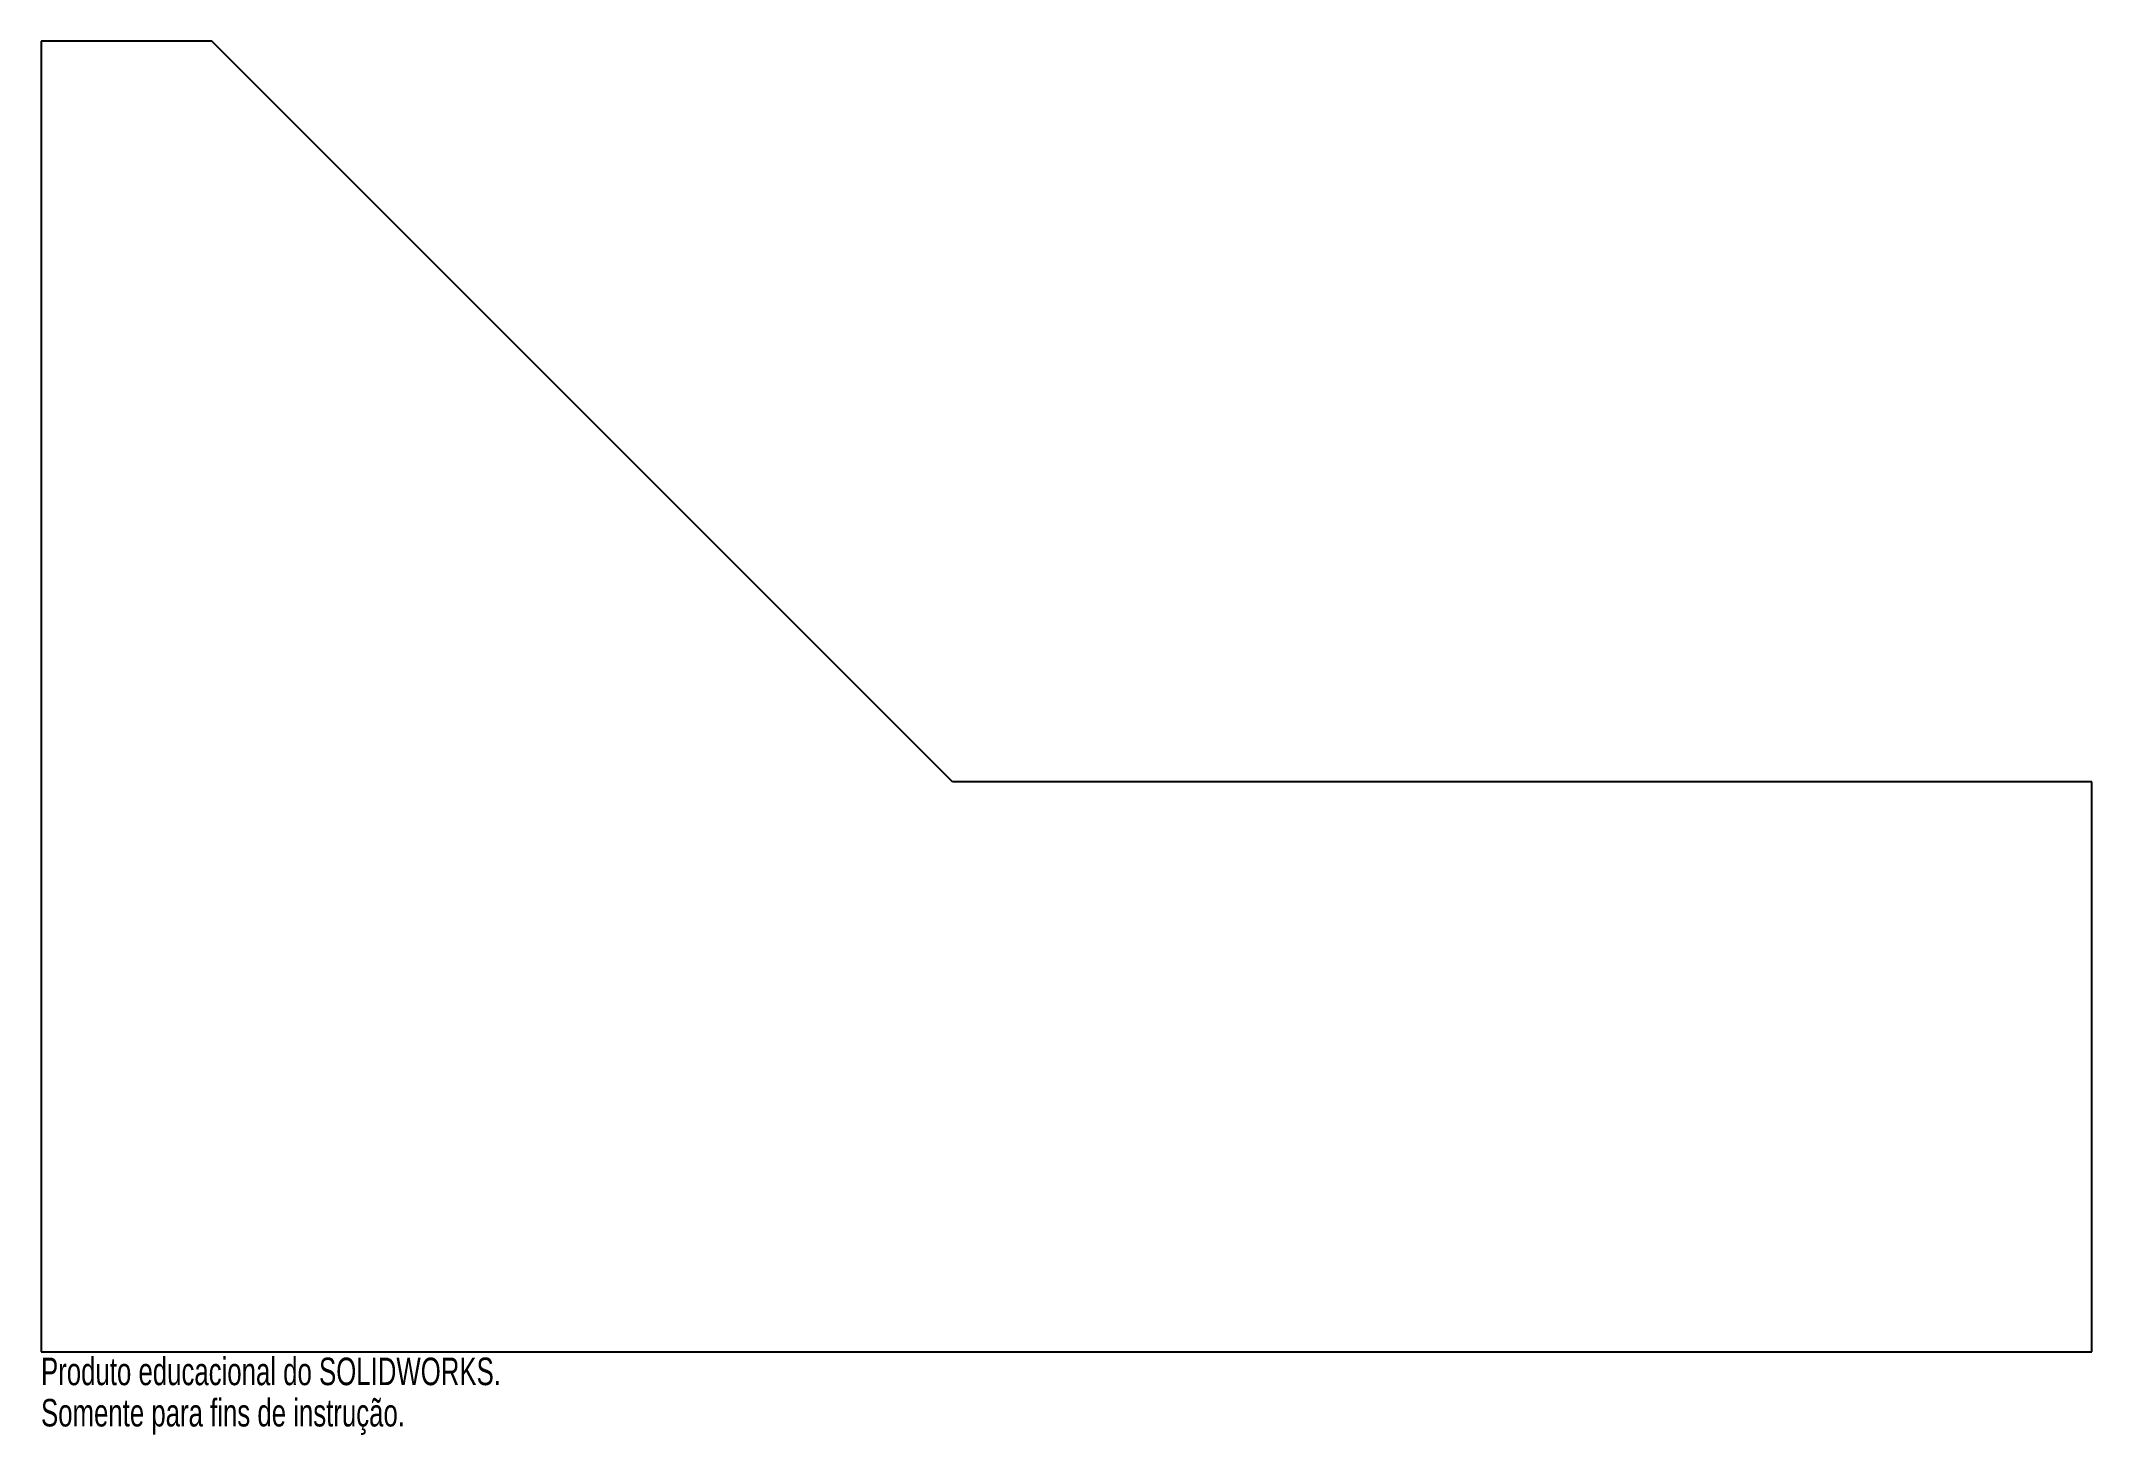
# Model space of a CAD drawing. Header units: millimetres. Extents: x 0 to 360, y -15 to 230.
import ezdxf

# ---------------------------------------------------------------- set-up
doc = ezdxf.new("R2010")
doc.units = ezdxf.units.MM
doc.styles.add('SLDTEXTSTYLE0', font='TXT', dxfattribs={"width": 0.7})

msp = doc.modelspace()

# ---------------------------------------------------------------- linework, layer by layer
at = {"color": 7, "linetype": 'Continuous', "lineweight": 25}
for p, q in [((0, 230), (0, 0)), ((30, 230), (0, 230)), ((160, 100), (30, 230)), ((360, 100), (160, 100)), ((360, 0), (360, 100)), ((0, 0), (360, 0))]:
    msp.add_line(p, q, dxfattribs=at)

# ---------------------------------------------------------------- texts
at = {"color": 7, "linetype": 'Continuous', "char_height": 4.8336, "attachment_point": 1, "style": 'SLDTEXTSTYLE0'}
for s, insert in [('Produto educacional do SOLIDWORKS.', (0, -1.02)), ('Somente para fins de instrução.', (0, -8.27))]:
    msp.add_mtext(s, dxfattribs=dict(at, insert=insert))

doc.saveas('drawing.dxf')
